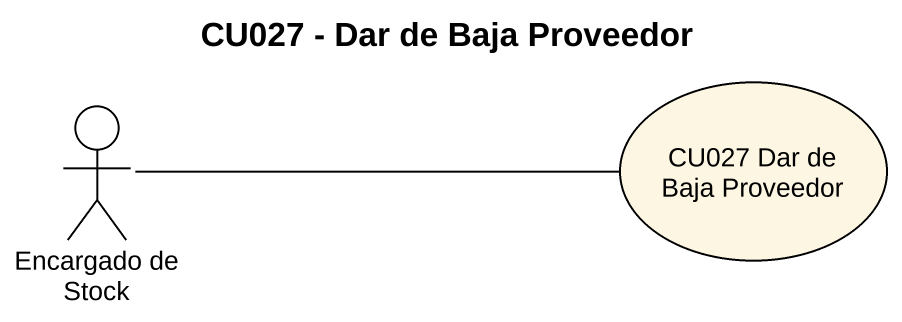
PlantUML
@startuml
title CU027 - Dar de Baja Proveedor
actor "Encargado de Stock" as Encargado_de_Stock
usecase "CU027 Dar de Baja Proveedor" as CU027_Dar_de_Baja_Proveedor
Encargado_de_Stock -right- CU027_Dar_de_Baja_Proveedor
@enduml
